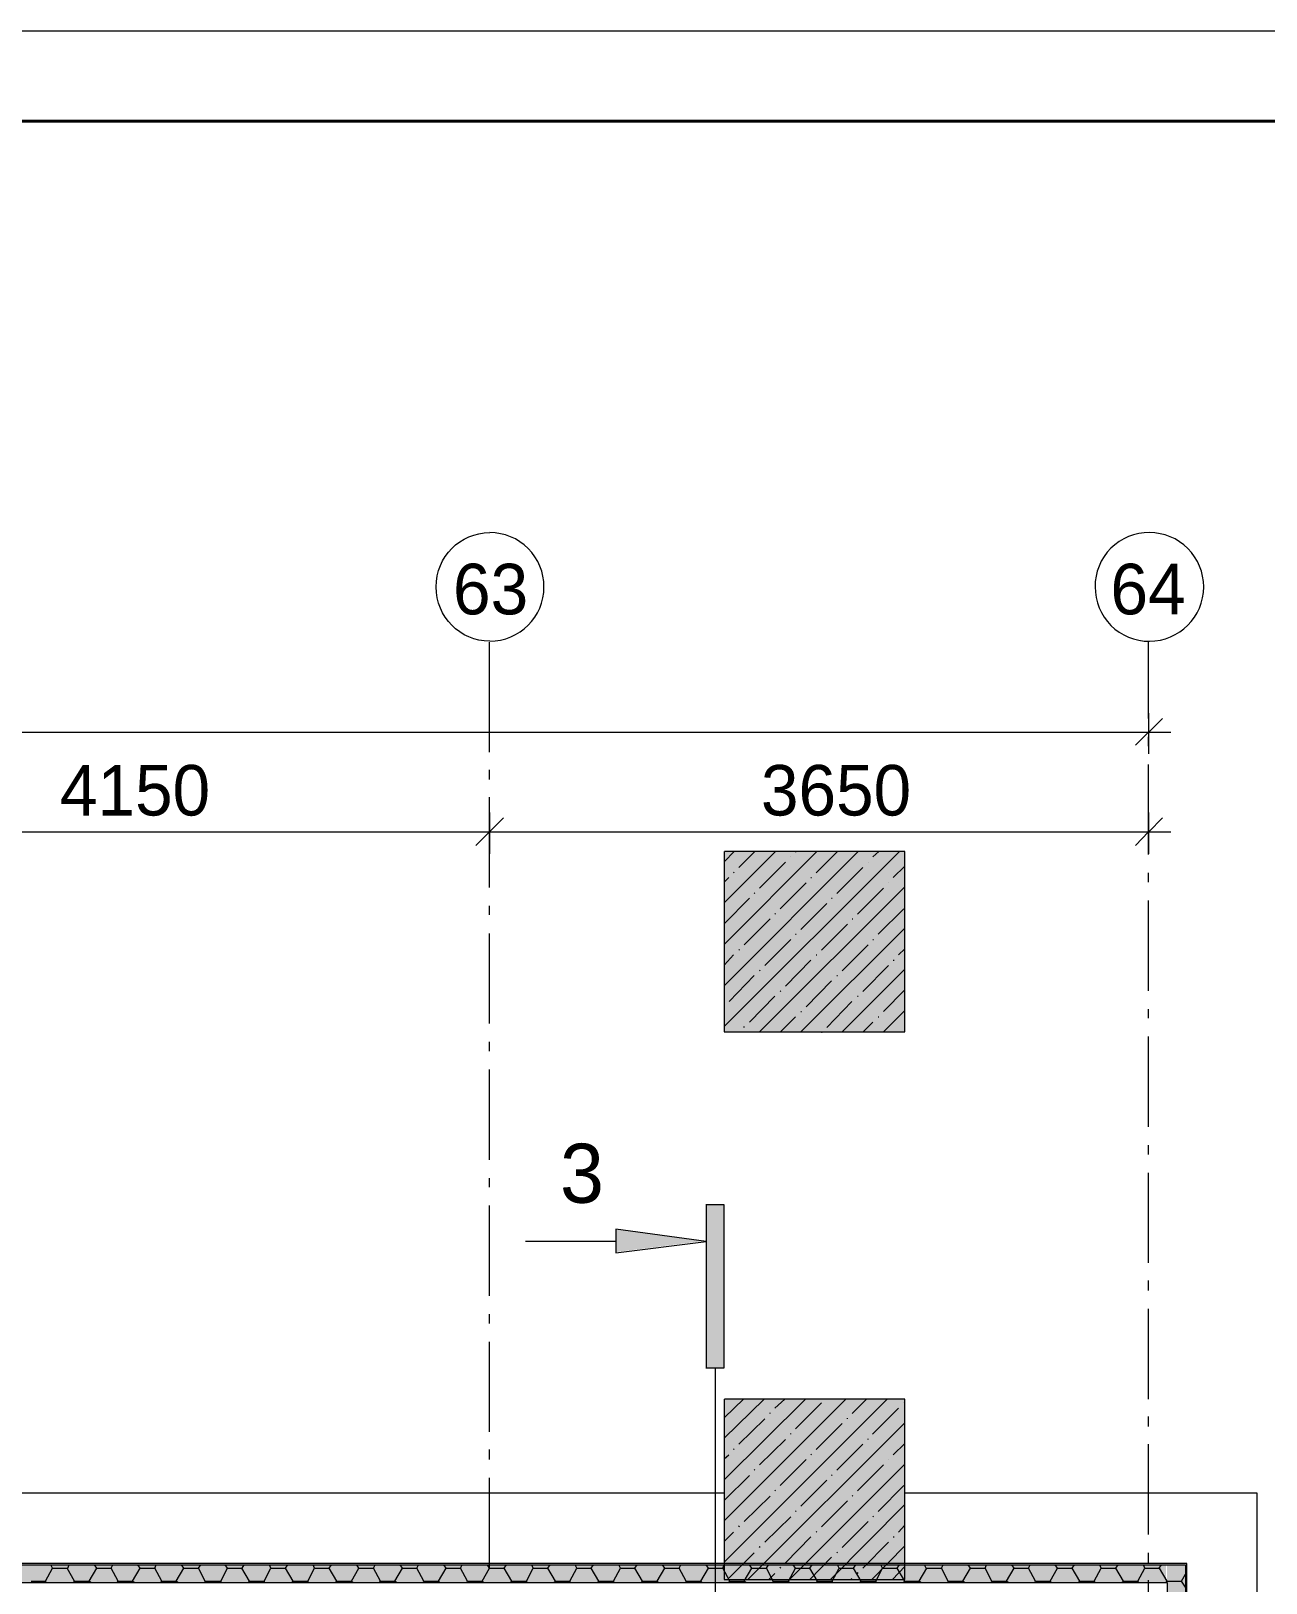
# Model space of a CAD drawing. Header units: millimetres. Extents: x -401725 to 250493, y 305116 to 802890.
# Drawn here: x -375095.343 to -375092.651, y 508987.86 to 508991.242 of the extents above; entities that cross this region are included whole.
import ezdxf

# ---------------------------------------------------------------- set-up
doc = ezdxf.new("R2010")
doc.units = ezdxf.units.MM
doc.layers.add('PDF _Геометрия', color=7, linetype='Continuous', true_color=0x1d1d1d)
doc.layers.add('PDF _Сплошная заливка', color=7, linetype='Continuous', true_color=0xffffff)
doc.layers.add('PDF _Текст', color=7, linetype='Continuous')

msp = doc.modelspace()

# ---------------------------------------------------------------- hatches: boundary and pattern name
at = {"layer": 'PDF _Сплошная заливка', "transparency": 33554559}
msp.add_hatch(color=7, dxfattribs=at).paths.add_polyline_path([(-375094.0448, 508988.6289), (-375094.0557, 508988.6305), (-375094.0681, 508988.6305), (-375094.0681, 508988.5808), (-375093.9765, 508988.5922), (-375093.9648, 508988.5939), (-375093.8848, 508988.6039), (-375093.8731, 508988.6056), (-375093.8965, 508988.6089), (-375093.9098, 508988.6106), (-375093.9331, 508988.6139), (-375093.9465, 508988.6156), (-375093.9581, 508988.6172), (-375093.9715, 508988.6189), (-375093.9948, 508988.6222), (-375094.0081, 508988.6239), (-375094.0315, 508988.6272)])
h = msp.add_hatch(color=256, dxfattribs=at)
h.paths.add_polyline_path([(-375123.1053, 508987.8606), (-375123.1053, 508987.8988), (-375133.6947, 508987.8988), (-375133.6947, 508987.8606)])
h.paths.add_polyline_path([(-375092.8682, 508987.8606), (-375092.8682, 508987.8988), (-375102.5145, 508987.8988), (-375102.5145, 508987.8606)])
h.paths.add_polyline_path([(-375102.9861, 508987.8606), (-375102.9861, 508987.8988), (-375109.5058, 508987.8988), (-375109.5058, 508987.8606)])
h.paths.add_polyline_path([(-375109.7425, 508987.8606), (-375109.7425, 508987.8988), (-375122.4753, 508987.8988), (-375122.4753, 508987.8606)])

# ---------------------------------------------------------------- linework, layer by layer
at = {"layer": 'PDF _Геометрия', "color": 7, "lineweight": 18}
for points in [[(-375089.9816, 508991.2421), (-375136.7847, 508991.2421), (-375136.7847, 508958.1322)], [(-375092.9065, 508989.7138), (-375092.9348, 508989.6855)], [(-375092.9062, 508989.7138), (-375092.8763, 508989.7438)], [(-375094.3431, 508989.4971), (-375094.3132, 508989.5271)], [(-375092.9062, 508989.4971), (-375092.8763, 508989.5271)], [(-375094.3431, 508989.4971), (-375094.373, 508989.4671)], [(-375092.9065, 508989.4971), (-375092.9348, 508989.4671)]]:
    msp.add_lwpolyline(points, dxfattribs=at)
at = {"layer": 'PDF _Геометрия', "color": 7, "lineweight": 40}
msp.add_lwpolyline([(-375135.9981, 508991.0455), (-375090.1708, 508991.0455)], dxfattribs=at)
at = {"layer": 'PDF _Геометрия', "color": 7, "lineweight": 9}
msp.add_lwpolyline([(-375094.3429, 508989.9121, 0.412111), (-375094.2246, 508990.0304, 0.417404), (-375094.3429, 508990.1488)], format="xyb", dxfattribs=at)
msp.add_lwpolyline([(-375092.9046, 508990.1488, 0.422254), (-375093.0231, 508990.0305, 0.416991), (-375092.9046, 508989.9121, 0.411469), (-375092.7864, 508990.0305, 0.416756)], format="xyb", close=True, dxfattribs=at)
for points in [[(-375094.3431, 508989.6705), (-375094.3431, 508989.9104)], [(-375092.9065, 508989.7438), (-375092.9065, 508989.9105)], [(-375092.9065, 508989.7555), (-375092.9065, 508989.7138), (-375092.9065, 508989.6671)], [(-375133.7031, 508989.7138), (-375092.8583, 508989.7138)], [(-375092.9065, 508989.6838), (-375092.9065, 508989.7038)], [(-375094.3431, 508989.6105), (-375094.3431, 508989.6321)], [(-375092.9065, 508989.4471), (-375092.9065, 508989.6438)], [(-375094.3431, 508989.3754), (-375094.3431, 508989.5721)], [(-375094.3431, 508989.5388), (-375094.3431, 508989.4971), (-375094.3431, 508989.4488)], [(-375092.9065, 508989.5388), (-375092.9065, 508989.4971), (-375092.9065, 508989.4488)], [(-375095.9764, 508989.4971), (-375094.3431, 508989.4971)], [(-375094.343, 508989.4971), (-375092.8581, 508989.4971)], [(-375092.9065, 508989.3871), (-375092.9065, 508989.4071)], [(-375092.9065, 508989.1505), (-375092.9065, 508989.3471)], [(-375094.3431, 508989.3155), (-375094.3431, 508989.3355)], [(-375094.3431, 508989.0788), (-375094.3431, 508989.2754)], [(-375092.9065, 508989.0905), (-375092.9065, 508989.1105)], [(-375094.3431, 508989.0188), (-375094.3431, 508989.0388)], [(-375092.9065, 508988.8538), (-375092.9065, 508989.0505)], [(-375094.3431, 508988.7821), (-375094.3431, 508988.9788)], [(-375092.9065, 508988.7938), (-375092.9065, 508988.8138)], [(-375094.3431, 508988.7221), (-375094.3431, 508988.7421)], [(-375092.9065, 508988.5571), (-375092.9065, 508988.7538)], [(-375094.3431, 508988.4854), (-375094.3431, 508988.6821)], [(-375093.8315, 508988.6838), (-375093.8716, 508988.6838)], [(-375093.8714, 508988.6838), (-375093.8714, 508988.3288)], [(-375093.8315, 508988.3288), (-375093.8315, 508988.6838)], [(-375094.0681, 508988.6038), (-375094.2647, 508988.6038)], [(-375093.8714, 508988.6038), (-375094.0681, 508988.6305)], [(-375094.0681, 508988.6305), (-375094.0681, 508988.5788)], [(-375094.0681, 508988.5788), (-375093.8714, 508988.6038)], [(-375092.9065, 508988.4971), (-375092.9065, 508988.5188)], [(-375094.3431, 508988.4254), (-375094.3431, 508988.4454)], [(-375092.9065, 508988.2605), (-375092.9065, 508988.4571)], [(-375094.3431, 508988.1888), (-375094.3431, 508988.3855)], [(-375093.8716, 508988.3288), (-375093.8315, 508988.3288)], [(-375092.9065, 508988.2005), (-375092.9065, 508988.2221)], [(-375092.9065, 508987.9655), (-375092.9065, 508988.1621)], [(-375094.3431, 508988.1288), (-375094.3431, 508988.1505)], [(-375094.3431, 508987.8921), (-375094.3431, 508988.0888)], [(-375093.8315, 508988.0555), (-375095.8582, 508988.0555)], [(-375092.6696, 508988.0554), (-375093.438, 508988.0554)], [(-375092.6696, 508986.9704), (-375092.6696, 508988.0555)], [(-375092.9065, 508987.9038), (-375092.9065, 508987.9255)], [(-375092.8663, 508987.9021), (-375102.5132, 508987.9021)], [(-375102.513, 508987.8988), (-375092.866, 508987.8988)], [(-375092.8263, 508987.9021), (-375092.8663, 508987.9021)], [(-375092.8663, 508987.9021), (-375092.8663, 508987.9021)], [(-375092.8663, 508987.8988), (-375092.8663, 508987.8988)], [(-375092.8663, 508987.8988), (-375092.8263, 508987.8988)], [(-375092.8231, 508987.9021), (-375092.8263, 508987.9021)], [(-375092.8263, 508987.8988), (-375092.8263, 508970.4574)], [(-375092.8231, 508970.4571), (-375092.8231, 508987.9018)], [(-375102.513, 508987.8604), (-375092.866, 508987.8604)], [(-375092.9065, 508987.6688), (-375092.9065, 508987.8655)], [(-375092.8663, 508987.8604), (-375092.8663, 508970.4566)], [(-375092.8663, 508987.8604), (-375092.8663, 508987.8604)]]:
    msp.add_lwpolyline(points, dxfattribs=at)
at = {"layer": 'PDF _Геометрия', "lineweight": 9}
for points in [[(-375093.8316, 508989.3421), (-375093.7199, 508989.4538)], [(-375093.8316, 508989.0721), (-375093.4498, 508989.4538)], [(-375093.8314, 508989.4321), (-375093.8098, 508989.4538)], [(-375093.8314, 508989.2521), (-375093.6297, 508989.4538)], [(-375093.8313, 508989.1621), (-375093.5397, 508989.4538)], [(-375093.7998, 508989.4188), (-375093.7647, 508989.4538)], [(-375093.6763, 508989.4521), (-375093.6748, 508989.4538)], [(-375093.6315, 508989.4071), (-375093.5848, 508989.4538)], [(-375093.5079, 508989.4421), (-375093.4946, 508989.4538)], [(-375093.8114, 508989.4071), (-375093.8098, 508989.4088)], [(-375093.7547, 508989.3738), (-375093.6981, 508989.4305)], [(-375093.6864, 508989.4421), (-375093.6864, 508989.4421)], [(-375093.5865, 508989.3621), (-375093.5297, 508989.4188)], [(-375093.518, 508989.4305), (-375093.518, 508989.4305)], [(-375093.4631, 508989.3971), (-375093.4381, 508989.4221)], [(-375093.8315, 508989.3871), (-375093.8215, 508989.3971)], [(-375093.7549, 508989.0605), (-375093.4381, 508989.3771)], [(-375093.7097, 508989.3288), (-375093.653, 508989.3854)], [(-375093.6429, 508989.3971), (-375093.6413, 508989.3971)], [(-375093.4732, 508989.3855), (-375093.4732, 508989.3855)], [(-375093.8312, 508989.2971), (-375093.7764, 508989.3521)], [(-375093.7663, 508989.3621), (-375093.7647, 508989.3638)], [(-375093.5981, 508989.3521), (-375093.5965, 508989.3521)], [(-375093.5412, 508989.3171), (-375093.4846, 508989.3738)], [(-375093.7214, 508989.3171), (-375093.7199, 508989.3188)], [(-375093.6646, 508989.2838), (-375093.6079, 508989.3404)], [(-375093.4964, 508989.2738), (-375093.4398, 508989.3288)], [(-375093.7881, 508989.2504), (-375093.7313, 508989.3071)], [(-375093.6763, 508989.2738), (-375093.6748, 508989.2738)], [(-375093.6647, 508989.0605), (-375093.4381, 508989.2871)], [(-375093.6199, 508989.2388), (-375093.5631, 508989.2955)], [(-375093.553, 508989.3071), (-375093.5514, 508989.3071)], [(-375093.7997, 508989.2388), (-375093.7981, 508989.2405)], [(-375093.743, 508989.2055), (-375093.6864, 508989.2621)], [(-375093.5745, 508989.1938), (-375093.518, 508989.2504)], [(-375093.5079, 508989.2621), (-375093.5063, 508989.2621)], [(-375093.4514, 508989.2288), (-375093.4381, 508989.2421)], [(-375093.8314, 508989.2071), (-375093.8114, 508989.2288)], [(-375093.698, 508989.1604), (-375093.643, 508989.2171)], [(-375093.6313, 508989.2288), (-375093.6297, 508989.2288)], [(-375093.4631, 508989.2171), (-375093.4615, 508989.2171)], [(-375093.8212, 508989.1271), (-375093.7663, 508989.1838)], [(-375093.7546, 508989.1938), (-375093.753, 508989.1954)], [(-375093.6533, 508989.1155), (-375093.5981, 508989.1721)], [(-375093.5864, 508989.1838), (-375093.5848, 508989.1838)], [(-375093.5748, 508989.0605), (-375093.4381, 508989.1971)], [(-375093.5298, 508989.1488), (-375093.4732, 508989.2055)], [(-375093.7764, 508989.0821), (-375093.7215, 508989.1388)], [(-375093.7098, 508989.1488), (-375093.7082, 508989.1505)], [(-375093.5413, 508989.1388), (-375093.5397, 508989.1388)], [(-375093.4847, 508989.1055), (-375093.4381, 508989.1521)], [(-375093.6647, 508989.1055), (-375093.6631, 508989.1055)], [(-375093.608, 508989.0705), (-375093.5531, 508989.1271)], [(-375093.4847, 508989.0605), (-375093.4381, 508989.1071)], [(-375093.788, 508989.0705), (-375093.788, 508989.0721)], [(-375093.7097, 508989.0604), (-375093.6764, 508989.0938)], [(-375093.5297, 508989.0604), (-375093.508, 508989.0821)], [(-375093.4962, 508989.0938), (-375093.4946, 508989.0938)], [(-375093.6196, 508989.0604), (-375093.618, 508989.0604)], [(-375093.4397, 508989.0605), (-375093.4381, 508989.0621)], [(-375093.8315, 508988.1755), (-375093.7449, 508988.2605)], [(-375093.8314, 508987.9055), (-375093.4764, 508988.2605)], [(-375093.8314, 508988.0854), (-375093.6547, 508988.2604)], [(-375093.8314, 508988.2204), (-375093.7897, 508988.2604)], [(-375093.8312, 508987.9954), (-375093.5664, 508988.2604)], [(-375093.7214, 508988.2404), (-375093.6998, 508988.2605)], [(-375093.5529, 508988.2288), (-375093.5213, 508988.2604)], [(-375093.7313, 508988.2288), (-375093.7313, 508988.2304)], [(-375093.6763, 508988.1955), (-375093.6196, 508988.2521)], [(-375093.5081, 508988.1838), (-375093.4515, 508988.2404)], [(-375093.4398, 508988.2521), (-375093.4398, 508988.2521)], [(-375093.7997, 508988.1621), (-375093.7429, 508988.2171)], [(-375093.7799, 508987.8671), (-375093.4381, 508988.2088)], [(-375093.6315, 508988.1505), (-375093.5748, 508988.2071)], [(-375093.5631, 508988.2171), (-375093.5631, 508988.2188)], [(-375093.7547, 508988.1171), (-375093.6981, 508988.1721)], [(-375093.6864, 508988.1838), (-375093.6864, 508988.1854)], [(-375093.5865, 508988.1054), (-375093.5297, 508988.1621)], [(-375093.518, 508988.1721), (-375093.518, 508988.1738)], [(-375093.4631, 508988.1388), (-375093.4381, 508988.1638)], [(-375093.8315, 508988.1304), (-375093.8215, 508988.1388)], [(-375093.8114, 508988.1505), (-375093.8098, 508988.1521)], [(-375093.7097, 508988.0721), (-375093.653, 508988.1288)], [(-375093.6429, 508988.1388), (-375093.6413, 508988.1405)], [(-375093.4732, 508988.1288), (-375093.4732, 508988.1288)], [(-375093.8312, 508988.0404), (-375093.7764, 508988.0938)], [(-375093.7663, 508988.1055), (-375093.7647, 508988.1071)], [(-375093.6897, 508987.8671), (-375093.4381, 508988.1188)], [(-375093.5981, 508988.0938), (-375093.5965, 508988.0955)], [(-375093.5412, 508988.0604), (-375093.4846, 508988.1171)], [(-375093.7214, 508988.0605), (-375093.7199, 508988.0621)], [(-375093.6646, 508988.0271), (-375093.6079, 508988.0838)], [(-375093.4964, 508988.0154), (-375093.4398, 508988.0721)], [(-375093.7881, 508987.9938), (-375093.7313, 508988.0488)], [(-375093.6199, 508987.9821), (-375093.5631, 508988.0388)], [(-375093.5998, 508987.8671), (-375093.4381, 508988.0305)], [(-375093.553, 508988.0488), (-375093.5514, 508988.0505)], [(-375093.743, 508987.9488), (-375093.6864, 508988.0038)], [(-375093.6763, 508988.0155), (-375093.6748, 508988.0171)], [(-375093.5745, 508987.9371), (-375093.518, 508987.9938)], [(-375093.5079, 508988.0038), (-375093.5063, 508988.0055)], [(-375093.8314, 508987.9504), (-375093.8114, 508987.9705)], [(-375093.7997, 508987.9821), (-375093.7981, 508987.9838)], [(-375093.698, 508987.9038), (-375093.643, 508987.9604)], [(-375093.6313, 508987.9704), (-375093.6297, 508987.9721)], [(-375093.4631, 508987.9604), (-375093.4615, 508987.9604)], [(-375093.4514, 508987.9705), (-375093.4381, 508987.9855)], [(-375093.8212, 508987.8705), (-375093.7663, 508987.9254)], [(-375093.7546, 508987.9371), (-375093.753, 508987.9388)], [(-375093.5864, 508987.9255), (-375093.5848, 508987.9271)], [(-375093.5298, 508987.8921), (-375093.4732, 508987.9488)], [(-375093.5097, 508987.8671), (-375093.4381, 508987.9405)], [(-375095.3114, 508987.8638), (-375095.2963, 508987.8921)], [(-375095.2963, 508987.8921), (-375095.2996, 508987.8988)], [(-375095.2966, 508987.8921), (-375095.2632, 508987.8921)], [(-375095.2963, 508987.8921), (-375095.2963, 508987.8921)], [(-375095.248, 508987.8638), (-375095.2645, 508987.8921)], [(-375095.263, 508987.8921), (-375095.2597, 508987.8988)], [(-375095.2162, 508987.8638), (-375095.1996, 508987.8921)], [(-375095.1996, 508987.8921), (-375095.2047, 508987.8988)], [(-375095.1998, 508987.8921), (-375095.1681, 508987.8921)], [(-375095.1996, 508987.8921), (-375095.1996, 508987.8921)], [(-375095.1682, 508987.8921), (-375095.1649, 508987.8988)], [(-375095.1532, 508987.8638), (-375095.1682, 508987.8921)], [(-375095.1214, 508987.8638), (-375095.1048, 508987.8921)], [(-375095.1048, 508987.8921), (-375095.1099, 508987.8988)], [(-375095.1048, 508987.8921), (-375095.073, 508987.8921)], [(-375095.1048, 508987.8921), (-375095.1048, 508987.8921)], [(-375095.0581, 508987.8638), (-375095.0732, 508987.8921)], [(-375095.0731, 508987.8921), (-375095.0698, 508987.8988)], [(-375095.0264, 508987.8638), (-375095.0097, 508987.8921)], [(-375095.0097, 508987.8921), (-375095.0149, 508987.8988)], [(-375095.0097, 508987.8921), (-375095.0097, 508987.8921)], [(-375095.0095, 508987.8921), (-375094.9779, 508987.8921)], [(-375094.9779, 508987.8921), (-375094.9731, 508987.8988)], [(-375094.963, 508987.8638), (-375094.9779, 508987.8921)], [(-375094.9295, 508987.8638), (-375094.9146, 508987.8921)], [(-375094.9146, 508987.8921), (-375094.9195, 508987.8988)], [(-375094.9148, 508987.8921), (-375094.8831, 508987.8921)], [(-375094.9146, 508987.8921), (-375094.9146, 508987.8921)], [(-375094.8663, 508987.8638), (-375094.883, 508987.8921)], [(-375094.8829, 508987.8921), (-375094.878, 508987.8988)], [(-375094.8348, 508987.8638), (-375094.8198, 508987.8921)], [(-375094.8198, 508987.8921), (-375094.8232, 508987.8988)], [(-375094.8198, 508987.8921), (-375094.8198, 508987.8921)], [(-375094.8197, 508987.8921), (-375094.788, 508987.8921)], [(-375094.7715, 508987.8638), (-375094.7882, 508987.8921)], [(-375094.7881, 508987.8921), (-375094.7832, 508987.8988)], [(-375094.7397, 508987.8638), (-375094.7248, 508987.8921)], [(-375094.7248, 508987.8921), (-375094.7281, 508987.8988)], [(-375094.7248, 508987.8921), (-375094.7248, 508987.8921)], [(-375094.7247, 508987.8921), (-375094.693, 508987.8921)], [(-375094.6764, 508987.8638), (-375094.6932, 508987.8921)], [(-375094.693, 508987.8921), (-375094.6881, 508987.8988)], [(-375094.6446, 508987.8638), (-375094.628, 508987.8921)], [(-375094.628, 508987.8921), (-375094.633, 508987.8988)], [(-375094.6281, 508987.8921), (-375094.5965, 508987.8921)], [(-375094.628, 508987.8921), (-375094.628, 508987.8921)], [(-375094.5964, 508987.8921), (-375094.593, 508987.8988)], [(-375094.5813, 508987.8638), (-375094.5963, 508987.8921)], [(-375094.5495, 508987.8638), (-375094.533, 508987.8921)], [(-375094.533, 508987.8921), (-375094.5379, 508987.8988)], [(-375094.5331, 508987.8921), (-375094.5014, 508987.8921)], [(-375094.533, 508987.8921), (-375094.533, 508987.8921)], [(-375094.5016, 508987.8921), (-375094.4982, 508987.8988)], [(-375094.4865, 508987.8638), (-375094.5016, 508987.8921)], [(-375094.4548, 508987.8638), (-375094.4381, 508987.8921)], [(-375094.4381, 508987.8921), (-375094.4431, 508987.8988)], [(-375094.4381, 508987.8921), (-375094.4064, 508987.8921)], [(-375094.4381, 508987.8921), (-375094.4381, 508987.8921)], [(-375094.4065, 508987.8921), (-375094.4031, 508987.8988)], [(-375094.3914, 508987.8638), (-375094.4065, 508987.8921)], [(-375094.3597, 508987.8638), (-375094.3431, 508987.8921)], [(-375094.3431, 508987.8921), (-375094.348, 508987.8988)], [(-375094.3431, 508987.8921), (-375094.3113, 508987.8921)], [(-375094.3431, 508987.8921), (-375094.3431, 508987.8921)], [(-375094.2947, 508987.8638), (-375094.3114, 508987.8921)], [(-375094.3113, 508987.8921), (-375094.3064, 508987.8988)], [(-375094.2628, 508987.8638), (-375094.248, 508987.8921)], [(-375094.248, 508987.8921), (-375094.2514, 508987.8988)], [(-375094.2481, 508987.8921), (-375094.2165, 508987.8921)], [(-375094.248, 508987.8921), (-375094.248, 508987.8921)], [(-375094.2163, 508987.8921), (-375094.2113, 508987.8988)], [(-375094.1996, 508987.8638), (-375094.2163, 508987.8921)], [(-375094.1681, 508987.8638), (-375094.1532, 508987.8921)], [(-375094.1532, 508987.8921), (-375094.1566, 508987.8988)], [(-375094.1532, 508987.8921), (-375094.1532, 508987.8921)], [(-375094.153, 508987.8921), (-375094.1214, 508987.8921)], [(-375094.1048, 508987.8638), (-375094.1216, 508987.8921)], [(-375094.1215, 508987.8921), (-375094.1165, 508987.8988)], [(-375094.073, 508987.8638), (-375094.0581, 508987.8921)], [(-375094.0581, 508987.8921), (-375094.0615, 508987.8988)], [(-375094.0581, 508987.8921), (-375094.0581, 508987.8921)], [(-375094.058, 508987.8921), (-375094.0263, 508987.8921)], [(-375094.0097, 508987.8638), (-375094.0265, 508987.8921)], [(-375094.0264, 508987.8921), (-375094.0214, 508987.8988)], [(-375093.9779, 508987.8638), (-375093.9614, 508987.8921)], [(-375093.9614, 508987.8921), (-375093.9664, 508987.8988)], [(-375093.9614, 508987.8921), (-375093.9299, 508987.8921)], [(-375093.9614, 508987.8921), (-375093.9614, 508987.8921)], [(-375093.9297, 508987.8921), (-375093.9263, 508987.8988)], [(-375093.9146, 508987.8638), (-375093.9296, 508987.8921)], [(-375093.8829, 508987.8638), (-375093.8663, 508987.8921)], [(-375093.8663, 508987.8921), (-375093.8713, 508987.8988)], [(-375093.8664, 508987.8921), (-375093.8348, 508987.8921)], [(-375093.8663, 508987.8921), (-375093.8663, 508987.8921)], [(-375093.8349, 508987.8921), (-375093.8315, 508987.8988)], [(-375093.8198, 508987.8638), (-375093.8349, 508987.8921)], [(-375093.7881, 508987.8638), (-375093.7715, 508987.8921)], [(-375093.7715, 508987.8921), (-375093.7765, 508987.8988)], [(-375093.7715, 508987.8921), (-375093.7715, 508987.8921)], [(-375093.7714, 508987.8921), (-375093.7397, 508987.8921)], [(-375093.7398, 508987.8921), (-375093.7348, 508987.8988)], [(-375093.7247, 508987.8638), (-375093.7398, 508987.8921)], [(-375093.7098, 508987.8921), (-375093.7082, 508987.8938)], [(-375093.6915, 508987.8638), (-375093.6764, 508987.8921)], [(-375093.6764, 508987.8921), (-375093.6814, 508987.8988)], [(-375093.6764, 508987.8921), (-375093.6446, 508987.8921)], [(-375093.6764, 508987.8921), (-375093.6764, 508987.8921)], [(-375093.6448, 508987.8671), (-375093.5981, 508987.9155)], [(-375093.6447, 508987.8921), (-375093.6397, 508987.8988)], [(-375093.628, 508987.8638), (-375093.6447, 508987.8921)], [(-375093.5964, 508987.8638), (-375093.5813, 508987.8921)], [(-375093.5813, 508987.8921), (-375093.5848, 508987.8988)], [(-375093.5814, 508987.8921), (-375093.5498, 508987.8921)], [(-375093.5813, 508987.8921), (-375093.5813, 508987.8921)], [(-375093.5497, 508987.8921), (-375093.5446, 508987.8988)], [(-375093.533, 508987.8638), (-375093.5497, 508987.8921)], [(-375093.5014, 508987.8638), (-375093.4865, 508987.8921)], [(-375093.4865, 508987.8921), (-375093.4899, 508987.8988)], [(-375093.4865, 508987.8921), (-375093.4865, 508987.8921)], [(-375093.4863, 508987.8921), (-375093.4547, 508987.8921)], [(-375093.4647, 508987.8671), (-375093.4381, 508987.8955)], [(-375093.4549, 508987.8921), (-375093.4498, 508987.8988)], [(-375093.4381, 508987.8638), (-375093.4549, 508987.8921)], [(-375093.4066, 508987.8638), (-375093.3898, 508987.8921)], [(-375093.3914, 508987.8921), (-375093.3949, 508987.8988)], [(-375093.3898, 508987.8921), (-375093.3898, 508987.8921)], [(-375093.3897, 508987.8921), (-375093.358, 508987.8921)], [(-375093.3582, 508987.8921), (-375093.3547, 508987.8988)], [(-375093.3431, 508987.8638), (-375093.358, 508987.8921)], [(-375093.3112, 508987.8638), (-375093.2947, 508987.8921)], [(-375093.2947, 508987.8921), (-375093.2998, 508987.8988)], [(-375093.295, 508987.8921), (-375093.2632, 508987.8921)], [(-375093.2947, 508987.8921), (-375093.2947, 508987.8921)], [(-375093.2629, 508987.8921), (-375093.2597, 508987.8988)], [(-375093.248, 508987.8638), (-375093.2629, 508987.8921)], [(-375093.2162, 508987.8638), (-375093.1996, 508987.8921)], [(-375093.1996, 508987.8921), (-375093.2047, 508987.8988)], [(-375093.1997, 508987.8921), (-375093.1681, 508987.8921)], [(-375093.1996, 508987.8921), (-375093.1996, 508987.8921)], [(-375093.1532, 508987.8638), (-375093.1682, 508987.8921)], [(-375093.1681, 508987.8921), (-375093.1648, 508987.8988)], [(-375093.1214, 508987.8638), (-375093.1048, 508987.8921)], [(-375093.1048, 508987.8921), (-375093.1099, 508987.8988)], [(-375093.1048, 508987.8921), (-375093.1048, 508987.8921)], [(-375093.1047, 508987.8921), (-375093.073, 508987.8921)], [(-375093.0732, 508987.8921), (-375093.0681, 508987.8988)], [(-375093.0564, 508987.8638), (-375093.0731, 508987.8921)], [(-375093.0248, 508987.8638), (-375093.0097, 508987.8921)], [(-375093.0097, 508987.8921), (-375093.0129, 508987.8988)], [(-375093.0097, 508987.8921), (-375093.0097, 508987.8921)], [(-375093.0096, 508987.8921), (-375092.9779, 508987.8921)], [(-375092.9782, 508987.8921), (-375092.973, 508987.8988)], [(-375092.9614, 508987.8638), (-375092.978, 508987.8921)], [(-375092.9297, 508987.8638), (-375092.9146, 508987.8921)], [(-375092.9146, 508987.8921), (-375092.9179, 508987.8988)], [(-375092.9149, 508987.8921), (-375092.8831, 508987.8921)], [(-375092.9146, 508987.8921), (-375092.9146, 508987.8921)], [(-375092.8831, 508987.8921), (-375092.878, 508987.8988)], [(-375092.8663, 508987.8638), (-375092.883, 508987.8921)], [(-375095.3428, 508987.8638), (-375095.3113, 508987.8638)], [(-375095.3097, 508987.8604), (-375095.3114, 508987.8638)], [(-375095.2513, 508987.8604), (-375095.248, 508987.8638)], [(-375095.2481, 508987.8638), (-375095.2165, 508987.8638)], [(-375095.248, 508987.8638), (-375095.248, 508987.8638)], [(-375095.2129, 508987.8604), (-375095.2163, 508987.8638)], [(-375095.155, 508987.8605), (-375095.1532, 508987.8638)], [(-375095.1532, 508987.8638), (-375095.1532, 508987.8638)], [(-375095.1531, 508987.8638), (-375095.1214, 508987.8638)], [(-375095.1181, 508987.8604), (-375095.1214, 508987.8638)], [(-375095.0599, 508987.8604), (-375095.0581, 508987.8638)], [(-375095.0581, 508987.8638), (-375095.0263, 508987.8638)], [(-375095.0581, 508987.8638), (-375095.0581, 508987.8638)], [(-375095.023, 508987.8604), (-375095.0264, 508987.8638)], [(-375094.9648, 508987.8605), (-375094.963, 508987.8638)], [(-375094.9632, 508987.8638), (-375094.9299, 508987.8638)], [(-375094.963, 508987.8638), (-375094.963, 508987.8638)], [(-375094.928, 508987.8604), (-375094.9295, 508987.8638)], [(-375094.8696, 508987.8604), (-375094.8663, 508987.8638)], [(-375094.8664, 508987.8638), (-375094.8348, 508987.8638)], [(-375094.8663, 508987.8638), (-375094.8663, 508987.8638)], [(-375094.8331, 508987.8605), (-375094.8347, 508987.8638)], [(-375094.7748, 508987.8605), (-375094.7715, 508987.8638)], [(-375094.7715, 508987.8638), (-375094.7715, 508987.8638)], [(-375094.7714, 508987.8638), (-375094.7397, 508987.8638)], [(-375094.7381, 508987.8605), (-375094.7396, 508987.8638)], [(-375094.6798, 508987.8605), (-375094.6764, 508987.8638)], [(-375094.6764, 508987.8638), (-375094.6764, 508987.8638)], [(-375094.6761, 508987.8638), (-375094.6446, 508987.8638)], [(-375094.6413, 508987.8604), (-375094.6447, 508987.8638)], [(-375094.5829, 508987.8604), (-375094.5813, 508987.8638)], [(-375094.5814, 508987.8638), (-375094.5498, 508987.8638)], [(-375094.5813, 508987.8638), (-375094.5813, 508987.8638)], [(-375094.5463, 508987.8604), (-375094.5496, 508987.8638)], [(-375094.4881, 508987.8605), (-375094.4865, 508987.8638)], [(-375094.4865, 508987.8638), (-375094.4865, 508987.8638)], [(-375094.4864, 508987.8638), (-375094.4547, 508987.8638)], [(-375094.4515, 508987.8605), (-375094.4548, 508987.8638)], [(-375094.393, 508987.8605), (-375094.3914, 508987.8638)], [(-375094.3914, 508987.8638), (-375094.3596, 508987.8638)], [(-375094.3914, 508987.8638), (-375094.3914, 508987.8638)], [(-375094.3564, 508987.8604), (-375094.3598, 508987.8638)], [(-375094.2981, 508987.8605), (-375094.2947, 508987.8638)], [(-375094.2948, 508987.8638), (-375094.2632, 508987.8638)], [(-375094.2947, 508987.8638), (-375094.2947, 508987.8638)], [(-375094.2613, 508987.8604), (-375094.2629, 508987.8638)], [(-375094.203, 508987.8604), (-375094.1996, 508987.8638)], [(-375094.1997, 508987.8638), (-375094.1681, 508987.8638)], [(-375094.1996, 508987.8638), (-375094.1996, 508987.8638)], [(-375094.1665, 508987.8604), (-375094.168, 508987.8638)], [(-375094.1082, 508987.8605), (-375094.1048, 508987.8638)], [(-375094.1048, 508987.8638), (-375094.1048, 508987.8638)], [(-375094.1047, 508987.8638), (-375094.073, 508987.8638)], [(-375094.0714, 508987.8604), (-375094.073, 508987.8638)], [(-375094.0131, 508987.8604), (-375094.0097, 508987.8638)], [(-375094.0097, 508987.8638), (-375093.9779, 508987.8638)], [(-375094.0097, 508987.8638), (-375094.0097, 508987.8638)], [(-375093.9747, 508987.8604), (-375093.9781, 508987.8638)], [(-375093.9162, 508987.8605), (-375093.9146, 508987.8638)], [(-375093.9147, 508987.8638), (-375093.8831, 508987.8638)], [(-375093.9146, 508987.8638), (-375093.9146, 508987.8638)], [(-375093.8796, 508987.8604), (-375093.883, 508987.8638)], [(-375093.8214, 508987.8605), (-375093.8198, 508987.8638)], [(-375093.8198, 508987.8638), (-375093.8198, 508987.8638)], [(-375093.8197, 508987.8638), (-375093.788, 508987.8638)], [(-375093.7848, 508987.8604), (-375093.7882, 508987.8638)], [(-375093.7347, 508987.8671), (-375093.7215, 508987.8805)], [(-375093.7263, 508987.8605), (-375093.7247, 508987.8638)], [(-375093.7247, 508987.8638), (-375093.7247, 508987.8638)], [(-375093.7246, 508987.8638), (-375093.6913, 508987.8638)], [(-375093.6897, 508987.8604), (-375093.6913, 508987.8638)], [(-375093.6315, 508987.8605), (-375093.628, 508987.8638)], [(-375093.6283, 508987.8638), (-375093.5965, 508987.8638)], [(-375093.628, 508987.8638), (-375093.628, 508987.8638)], [(-375093.5946, 508987.8604), (-375093.5962, 508987.8638)], [(-375093.5546, 508987.8671), (-375093.5531, 508987.8704)], [(-375093.5413, 508987.8804), (-375093.5397, 508987.8821)], [(-375093.5364, 508987.8604), (-375093.5329, 508987.8638)], [(-375093.533, 508987.8638), (-375093.5014, 508987.8638)], [(-375093.533, 508987.8638), (-375093.533, 508987.8638)], [(-375093.4998, 508987.8604), (-375093.5014, 508987.8638)], [(-375093.4416, 508987.8604), (-375093.4381, 508987.8638)], [(-375093.4381, 508987.8638), (-375093.4381, 508987.8638)], [(-375093.438, 508987.8638), (-375093.4064, 508987.8638)], [(-375093.4031, 508987.8604), (-375093.4066, 508987.8638)], [(-375093.3447, 508987.8605), (-375093.3431, 508987.8638)], [(-375093.3431, 508987.8638), (-375093.3431, 508987.8638)], [(-375093.343, 508987.8638), (-375093.3113, 508987.8638)], [(-375093.308, 508987.8605), (-375093.3115, 508987.8638)], [(-375093.2496, 508987.8604), (-375093.248, 508987.8638)], [(-375093.248, 508987.8638), (-375093.2165, 508987.8638)], [(-375093.248, 508987.8638), (-375093.248, 508987.8638)], [(-375093.2129, 508987.8604), (-375093.2161, 508987.8638)], [(-375093.1548, 508987.8605), (-375093.1532, 508987.8638)], [(-375093.1532, 508987.8638), (-375093.1532, 508987.8638)], [(-375093.153, 508987.8638), (-375093.1214, 508987.8638)], [(-375093.1181, 508987.8604), (-375093.1213, 508987.8638)], [(-375093.0597, 508987.8604), (-375093.0564, 508987.8638)], [(-375093.0564, 508987.8638), (-375093.0564, 508987.8638)], [(-375093.0563, 508987.8638), (-375093.0247, 508987.8638)], [(-375093.023, 508987.8604), (-375093.0246, 508987.8638)], [(-375092.9646, 508987.8605), (-375092.9614, 508987.8638)], [(-375092.9616, 508987.8638), (-375092.9299, 508987.8638)], [(-375092.9614, 508987.8638), (-375092.9614, 508987.8638)], [(-375092.9279, 508987.8604), (-375092.9296, 508987.8638)], [(-375092.8695, 508987.8604), (-375092.8663, 508987.8638)], [(-375092.8663, 508987.8638), (-375092.8348, 508987.8638)], [(-375092.8663, 508987.8638), (-375092.8663, 508987.8638)], [(-375092.8663, 508987.8638), (-375092.8663, 508987.8638)], [(-375092.8347, 508987.8638), (-375092.8263, 508987.8788)], [(-375092.8263, 508987.8504), (-375092.8347, 508987.8638)]]:
    msp.add_lwpolyline(points, dxfattribs=at)
at = {"layer": 'PDF _Геометрия', "color": 7, "lineweight": 20}
for points in [[(-375093.8315, 508989.4538), (-375093.8315, 508989.0605)], [(-375093.4381, 508989.4538), (-375093.8314, 508989.4538)], [(-375093.4381, 508989.0605), (-375093.4381, 508989.4538)], [(-375093.8315, 508989.0605), (-375093.4381, 508989.0605)], [(-375093.8315, 508988.2605), (-375093.8315, 508987.8671)], [(-375093.4381, 508988.2605), (-375093.8314, 508988.2605)], [(-375093.4381, 508987.8671), (-375093.4381, 508988.2605)], [(-375093.8315, 508987.8671), (-375093.4381, 508987.8671)]]:
    msp.add_lwpolyline(points, dxfattribs=at)
at = {"layer": 'PDF _Геометрия', "color": 8, "lineweight": 9, "true_color": 0x808080}
msp.add_lwpolyline([(-375093.8513, 508988.3288), (-375093.8513, 508972.0015)], dxfattribs=at)
at = {"layer": 'PDF _Геометрия', "color": 7, "lineweight": 9}
for points in [[(-375094.4596, 508990.0304), (-375094.4596, 508990.0971), (-375094.4079, 508990.1488), (-375094.3429, 508990.1488)], [(-375094.3429, 508989.9121), (-375094.4079, 508989.9121), (-375094.4596, 508989.9655), (-375094.4596, 508990.0304)]]:
    msp.add_open_spline(points, degree=3, dxfattribs=at)
at = {"layer": 'PDF _Сплошная заливка', "lineweight": 5, "transparency": 33554559}
for points in [[(-375093.8315, 508989.4538), (-375093.4381, 508989.4538), (-375093.8315, 508989.0605), (-375093.4381, 508989.0605)], [(-375093.8315, 508988.2605), (-375093.4381, 508988.2605), (-375093.8315, 508987.8671), (-375093.4381, 508987.8671)], [(-375092.8663, 508987.8988), (-375092.8263, 508987.8988), (-375092.8663, 508970.4574), (-375092.8263, 508970.4574)]]:
    msp.add_solid(points, dxfattribs=at)
at = {"layer": 'PDF _Сплошная заливка', "color": 7, "lineweight": 5, "transparency": 33554559}
msp.add_solid([(-375093.8716, 508988.6838), (-375093.8315, 508988.6838), (-375093.8716, 508988.3288), (-375093.8315, 508988.3288)], dxfattribs=at)

# ---------------------------------------------------------------- texts
at = {"layer": 'PDF _Текст', "attachment_point": 4, "style": ''}
for s, insert, char_height in [('63', (-375094.4231, 508990.0251), 0.11034), ('64', (-375092.9897, 508990.0251), 0.11034), ('4150', (-375095.2799, 508989.5866), 0.11009), ('3650', (-375093.7516, 508989.5866), 0.11009), ('3', (-375094.1897, 508988.7517), 0.1288)]:
    msp.add_mtext(s, dxfattribs=dict(at, insert=insert, char_height=char_height))

doc.saveas('drawing.dxf')
